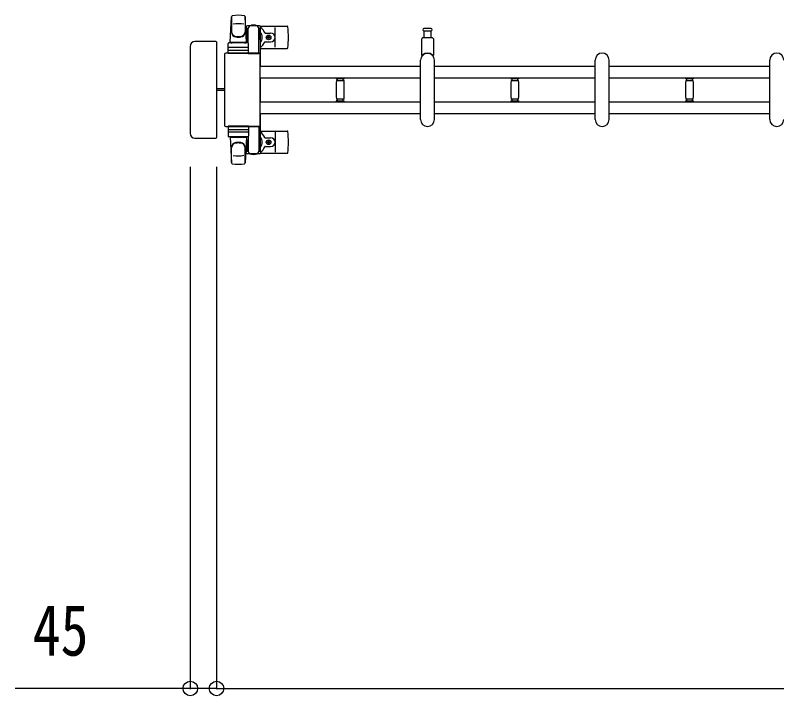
# Model space of a CAD drawing. Units: millimetres, scale not verified. Extents: x -16820 to 16820, y -11880 to 11880.
# Drawn here: x -14371 to -13063, y -6870 to -5702 of the extents above; entities that cross this region are included whole.
import ezdxf
from ezdxf.enums import TextEntityAlignment as Align

# ---------------------------------------------------------------- set-up
doc = ezdxf.new("R2010")
doc.units = ezdxf.units.MM
doc.header["$LTSCALE"] = 50
for name, color, linetype in [('0-4_YKK_13', 4, 'Continuous'), ('0-5_YKK_A1', 4, 'Continuous'), ('0-6_YKK_D', 6, 'Continuous')]:
    doc.layers.add(name, color=color, linetype=linetype)
doc.styles.add('ＭＳ ゴシック', font='')
doc.styles.get('ＭＳ ゴシック').set_extended_font_data('MS Gothic')

msp = doc.modelspace()

# ---------------------------------------------------------------- linework, layer by layer
at = {"layer": '0-4_YKK_13'}
for p, q in [((-13976.42, -5704.13), (-13976.42, -5731.32)), ((-14001.92, -5748.51), (-13999.48, -5704.48)), ((-13999.42, -5704.9), (-13999.42, -5730.64)), ((-13973.92, -5748.51), (-13976.36, -5704.48)), ((-13972.72, -5728.31), (-13971.92, -5728.31)), ((-13972.72, -5738.82), (-13972.72, -5728.31)), ((-13951.62, -5720.01), (-13972.22, -5720.01)), ((-13971.92, -5741.81), (-13971.92, -5724.81)), ((-13970.92, -5749.64), (-13970.92, -5725.01)), ((-13952.92, -5724.81), (-13949.62, -5724.81)), ((-13952.92, -5767.51), (-13952.92, -5725.01)), ((-13951.92, -5741.81), (-13951.92, -5724.81)), ((-13951.12, -5728.31), (-13951.92, -5728.31)), ((-13951.12, -5738.82), (-13951.12, -5728.31)), ((-13949.89, -5721.01), (-13903.82, -5721.01)), ((-13949.62, -5724.81), (-13949.62, -5722.01)), ((-13924.92, -5757.01), (-13924.92, -5723.01)), ((-13669.17, -5729.01), (-13656.67, -5729.01)), ((-13668.42, -5740.51), (-13668.42, -5729.01)), ((-13657.42, -5729.01), (-13657.42, -5740.51)), ((-13971.12, -5744.81), (-13972.72, -5738.82)), ((-13952.72, -5744.81), (-13951.12, -5738.82)), ((-13941.63, -5732.51), (-13932.42, -5732.51)), ((-13937.24, -5739.57), (-13938.12, -5739.57)), ((-13934.6, -5740.45), (-13933.72, -5740.45)), ((-13672.92, -5770.33), (-13672.92, -5742.51)), ((-13670.92, -5740.51), (-13654.92, -5740.51)), ((-13652.92, -5742.51), (-13652.92, -5770.33)), ((-14070.92, -5755.49), (-14070.92, -5904.52)), ((-14070.92, -5755.49), (-14070.92, -5755.49)), ((-14026.42, -5747.01), (-14062.44, -5747.01)), ((-14062.44, -5747.01), (-14062.44, -5747.01)), ((-14026.42, -5747.01), (-14026.42, -5747.01)), ((-14024.92, -5911.51), (-14024.92, -5748.51)), ((-14024.92, -5748.51), (-14024.92, -5748.51)), ((-14005.42, -5767.51), (-14005.42, -5750.51)), ((-13971.42, -5749.51), (-14004.42, -5749.51)), ((-14001.92, -5748.51), (-13973.92, -5748.51)), ((-14000.92, -5749.51), (-14000.92, -5748.51)), ((-14000.92, -5748.51), (-13974.92, -5748.51)), ((-14000.92, -5749.51), (-13998.52, -5749.51)), ((-13977.32, -5749.51), (-13974.92, -5749.51)), ((-13974.92, -5749.51), (-13974.92, -5748.51)), ((-13971.12, -5744.81), (-13970.92, -5744.81)), ((-13970.42, -5767.51), (-13970.42, -5750.51)), ((-13952.72, -5744.81), (-13952.92, -5744.81)), ((-13941.63, -5747.51), (-13932.42, -5747.51)), ((-14011.92, -5769.5), (-14011.92, -5890.51)), ((-14011.92, -5769.5), (-14011.92, -5769.5)), ((-13952.92, -5767.01), (-14009.42, -5767.01)), ((-14009.42, -5767.01), (-14009.42, -5767.01)), ((-13970.42, -5767.51), (-14005.42, -5767.51)), ((-14004.48, -5762.01), (-13971.31, -5762.01)), ((-13971.42, -5757.51), (-14004.42, -5757.51)), ((-13970.92, -5767.51), (-13952.92, -5767.51)), ((-13952.92, -5767.01), (-13952.92, -5767.01)), ((-13950.42, -5890.51), (-13950.42, -5769.5)), ((-13950.42, -5769.5), (-13950.42, -5769.5)), ((-13949.92, -5759.01), (-13903.82, -5759.01)), ((-13674.92, -5881.01), (-13674.92, -5779.01)), ((-13650.92, -5881.01), (-13650.92, -5779.01)), ((-13374.92, -5881.01), (-13374.92, -5779.01)), ((-13350.92, -5881.01), (-13350.92, -5779.01)), ((-13074.92, -5881.01), (-13074.92, -5779.01)), ((-13819.87, -5809.41), (-13819.87, -5810.71)), ((-13819.87, -5809.41), (-13812.87, -5809.41)), ((-13812.87, -5811.01), (-13819.57, -5811.01)), ((-13819.09, -5814.01), (-13806.65, -5814.01)), ((-13817.87, -5811.01), (-13817.87, -5814.01)), ((-13812.87, -5809.41), (-13805.87, -5809.41)), ((-13806.17, -5811.01), (-13812.87, -5811.01)), ((-13807.87, -5814.01), (-13807.87, -5811.01)), ((-13805.87, -5810.71), (-13805.87, -5809.41)), ((-13519.87, -5809.41), (-13519.87, -5810.71)), ((-13519.87, -5809.41), (-13512.87, -5809.41)), ((-13512.87, -5811.01), (-13519.57, -5811.01)), ((-13519.09, -5814.01), (-13506.65, -5814.01)), ((-13517.87, -5811.01), (-13517.87, -5814.01)), ((-13512.87, -5809.41), (-13505.87, -5809.41)), ((-13506.17, -5811.01), (-13512.87, -5811.01)), ((-13507.87, -5814.01), (-13507.87, -5811.01)), ((-13505.87, -5810.71), (-13505.87, -5809.41)), ((-13219.87, -5809.41), (-13219.87, -5810.71)), ((-13219.87, -5809.41), (-13212.87, -5809.41)), ((-13212.87, -5811.01), (-13219.57, -5811.01)), ((-13219.09, -5814.01), (-13206.65, -5814.01)), ((-13217.87, -5811.01), (-13217.87, -5814.01)), ((-13212.87, -5809.41), (-13205.87, -5809.41)), ((-13206.17, -5811.01), (-13212.87, -5811.01)), ((-13207.87, -5814.01), (-13207.87, -5811.01)), ((-13205.87, -5810.71), (-13205.87, -5809.41)), ((-14011.92, -5828.51), (-14024.92, -5828.51)), ((-14011.92, -5831.51), (-14024.92, -5831.51)), ((-13812.87, -5846.01), (-13819.09, -5846.01)), ((-13817.87, -5846.01), (-13817.87, -5849.01)), ((-13806.65, -5846.01), (-13812.87, -5846.01)), ((-13807.87, -5849.01), (-13807.87, -5846.01)), ((-13512.87, -5846.01), (-13519.09, -5846.01)), ((-13517.87, -5846.01), (-13517.87, -5849.01)), ((-13506.65, -5846.01), (-13512.87, -5846.01)), ((-13507.87, -5849.01), (-13507.87, -5846.01)), ((-13212.87, -5846.01), (-13219.09, -5846.01)), ((-13217.87, -5846.01), (-13217.87, -5849.01)), ((-13206.65, -5846.01), (-13212.87, -5846.01)), ((-13207.87, -5849.01), (-13207.87, -5846.01)), ((-13819.87, -5849.31), (-13819.87, -5850.61)), ((-13819.87, -5850.61), (-13812.87, -5850.61)), ((-13819.57, -5849.01), (-13806.17, -5849.01)), ((-13812.87, -5850.61), (-13805.87, -5850.61)), ((-13805.87, -5850.61), (-13805.87, -5849.31)), ((-13519.87, -5849.31), (-13519.87, -5850.61)), ((-13519.87, -5850.61), (-13512.87, -5850.61)), ((-13519.57, -5849.01), (-13506.17, -5849.01)), ((-13512.87, -5850.61), (-13505.87, -5850.61)), ((-13505.87, -5850.61), (-13505.87, -5849.31)), ((-13219.87, -5849.31), (-13219.87, -5850.61)), ((-13219.87, -5850.61), (-13212.87, -5850.61)), ((-13219.57, -5849.01), (-13206.17, -5849.01)), ((-13212.87, -5850.61), (-13205.87, -5850.61)), ((-13205.87, -5850.61), (-13205.87, -5849.31)), ((-14011.92, -5890.51), (-14011.92, -5890.51)), ((-14009.42, -5893.01), (-13952.92, -5893.01)), ((-14009.42, -5893.01), (-14009.42, -5893.01)), ((-13970.42, -5892.51), (-14005.42, -5892.51)), ((-14005.42, -5892.51), (-14005.42, -5909.51)), ((-14004.48, -5898.01), (-13971.31, -5898.01)), ((-13970.92, -5892.51), (-13952.92, -5892.51)), ((-13970.42, -5892.51), (-13970.42, -5909.51)), ((-13952.92, -5892.51), (-13952.92, -5935.01)), ((-13952.92, -5893.01), (-13952.92, -5893.01)), ((-13950.42, -5890.51), (-13950.42, -5890.51)), ((-14070.92, -5904.52), (-14070.92, -5904.52)), ((-14062.44, -5913.01), (-14026.42, -5913.01)), ((-14062.44, -5913.01), (-14062.44, -5913.01)), ((-14026.42, -5913.01), (-14026.42, -5913.01)), ((-14024.92, -5911.51), (-14024.92, -5911.51)), ((-13971.42, -5902.51), (-14004.42, -5902.51)), ((-13971.42, -5910.51), (-14004.42, -5910.51)), ((-14001.92, -5911.51), (-13973.92, -5911.51)), ((-14001.92, -5911.51), (-13999.48, -5955.54)), ((-14000.92, -5910.51), (-13998.52, -5910.51)), ((-14000.92, -5910.51), (-14000.92, -5911.51)), ((-14000.92, -5911.51), (-13974.92, -5911.51)), ((-13977.32, -5910.51), (-13974.92, -5910.51)), ((-13973.92, -5911.51), (-13976.36, -5955.54)), ((-13974.92, -5910.51), (-13974.92, -5911.51)), ((-13970.92, -5910.37), (-13970.92, -5935.01)), ((-13949.92, -5901.01), (-13903.82, -5901.01)), ((-13941.63, -5912.51), (-13932.42, -5912.51)), ((-13924.92, -5903.01), (-13924.92, -5937.01)), ((-13971.12, -5915.21), (-13972.72, -5921.19)), ((-13972.72, -5921.19), (-13972.72, -5931.71)), ((-13971.92, -5918.21), (-13971.92, -5935.21)), ((-13971.12, -5915.21), (-13970.92, -5915.21)), ((-13952.72, -5915.21), (-13952.92, -5915.21)), ((-13952.72, -5915.21), (-13951.12, -5921.19)), ((-13951.92, -5918.21), (-13951.92, -5935.21)), ((-13951.12, -5921.19), (-13951.12, -5931.71)), ((-13937.24, -5920.45), (-13938.12, -5920.45)), ((-13934.6, -5919.57), (-13933.72, -5919.57)), ((-13999.42, -5955.12), (-13999.42, -5929.38)), ((-13976.42, -5955.89), (-13976.42, -5928.7)), ((-13972.72, -5931.71), (-13971.92, -5931.71)), ((-13952.92, -5935.21), (-13949.62, -5935.21)), ((-13951.12, -5931.71), (-13951.92, -5931.71)), ((-13949.89, -5939.01), (-13903.82, -5939.01)), ((-13949.62, -5935.21), (-13949.62, -5938.01)), ((-13941.63, -5927.51), (-13932.42, -5927.51)), ((-13951.62, -5940.01), (-13972.22, -5940.01))]:
    msp.add_line(p, q, dxfattribs=at)
for points in [[(-13974.22, -5722.01), (-13974.22, -5724.81), (-13970.92, -5724.81)], [(-13656.67, -5725.01), (-13662.92, -5725.01), (-13669.17, -5725.01)], [(-13938.12, -5739.57), (-13938.12, -5740.45), (-13937.24, -5740.45)], [(-13935.48, -5738.69), (-13935.48, -5737.81), (-13936.36, -5737.81), (-13936.36, -5738.69)], [(-13936.36, -5741.33), (-13936.36, -5742.21), (-13935.48, -5742.21), (-13935.48, -5741.33)], [(-13933.72, -5740.45), (-13933.72, -5739.57), (-13934.6, -5739.57)], [(-13938.12, -5920.45), (-13938.12, -5919.57), (-13937.24, -5919.57)], [(-13936.36, -5918.69), (-13936.36, -5917.81), (-13935.48, -5917.81), (-13935.48, -5918.69)], [(-13935.48, -5921.33), (-13935.48, -5922.21), (-13936.36, -5922.21), (-13936.36, -5921.33)], [(-13933.72, -5919.57), (-13933.72, -5920.45), (-13934.6, -5920.45)], [(-13974.22, -5938.01), (-13974.22, -5935.21), (-13970.92, -5935.21)]]:
    msp.add_lwpolyline(points, dxfattribs=at)
for centre in [(-13935.92, -5740.01), (-13935.92, -5920.01)]:
    msp.add_circle(centre, 4, dxfattribs=at)
for centre, radius, start, end in [((-13997.98, -5704.56), 1.5, 101.97738, 176.83138), ((-13987.92, -5752.01), 50, 78.05356, 101.94644), ((-13987.92, -5752.01), 50, 78.02262, 101.94644), ((-13977.86, -5704.56), 1.5, 3.16862, 78.02262), ((-13987.92, -5766.61), 50, 79.12335, 100.54947), ((-13961.92, -5740.01), 21, 125.85347, 129.53368), ((-13972.22, -5722.01), 2, 90, 180), ((-13965.92, -5725.01), 5, 90, 180), ((-13961.92, -5740.01), 21, 72.24721, 107.75279), ((-13957.92, -5725.01), 5, 0, 90), ((-13951.62, -5722.01), 2, 0, 90), ((-13961.92, -5740.01), 21, 22.72842, 54.14653), ((-13903.82, -5722.01), 1, 5.73917, 90), ((-14082.92, -5740.01), 181, 354.26083, 5.73917), ((-13669.17, -5727.01), 2, 90, 180), ((-13669.17, -5727.01), 2, 180, 270), ((-13656.67, -5727.01), 2, 0, 90), ((-13656.67, -5727.01), 2, 270, 0), ((-13991.42, -5730.44), 8, 180, 263.72071), ((-13991.42, -5731.32), 8, 180, 263.72071), ((-13987.92, -5698.64), 40, 263.72071, 276.27929), ((-13987.92, -5699.51), 40, 263.72071, 276.27929), ((-13984.42, -5730.44), 8, 276.27929, 0), ((-13984.42, -5731.32), 8, 276.27929, 0), ((-13961.92, -5740.01), 15, 143.1301, 149.27754), ((-13961.92, -5740.01), 15, 323.1301, 36.8699), ((-13941.63, -5731.51), 1, 202.72842, 270), ((-13937.24, -5738.69), 0.88, 270, 0), ((-13937.24, -5741.33), 0.88, 0, 90), ((-13934.6, -5738.69), 0.88, 180, 270), ((-13934.6, -5741.33), 0.88, 90, 180), ((-13932.42, -5740.01), 7.5, 270, 90), ((-13670.92, -5742.51), 2, 90, 180), ((-13654.92, -5742.51), 2, 0, 90), ((-14004.42, -5750.51), 1, 90, 180), ((-13971.42, -5750.51), 1, 0, 90), ((-13961.92, -5740.01), 21, 304.8499, 337.27158), ((-13941.63, -5748.51), 1, 90, 157.27158), ((-14004.42, -5758.51), 1, 90, 180), ((-13971.42, -5758.51), 1, 0, 90), ((-13903.82, -5758.01), 1, 270, 354.26083), ((-13662.92, -5779.01), 12, 0, 180), ((-13662.92, -5779.01), 11.5, 43.94553, 136.0544), ((-13362.92, -5779.01), 12, 0, 180), ((-13062.92, -5779.01), 12, 0, 180), ((-13671.92, -5770.33), 1, 180, 316.0544), ((-13653.92, -5770.33), 1, 223.94553, 0), ((-13819.57, -5810.71), 0.3, 180, 270), ((-13563.87, -5830.01), 256, 176.47982, 183.52018), ((-13819.09, -5814.31), 0.3, 90, 176.47982), ((-13806.65, -5814.31), 0.3, 3.52018, 90), ((-14061.87, -5830.01), 256, 356.47982, 3.52018), ((-13806.17, -5810.71), 0.3, 270, 0), ((-13519.57, -5810.71), 0.3, 180, 270), ((-13263.87, -5830.01), 256, 176.47982, 183.52018), ((-13519.09, -5814.31), 0.3, 90, 176.47982), ((-13506.65, -5814.31), 0.3, 3.52018, 90), ((-13761.87, -5830.01), 256, 356.47982, 3.52018), ((-13506.17, -5810.71), 0.3, 270, 0), ((-13219.57, -5810.71), 0.3, 180, 270), ((-12963.87, -5830.01), 256, 176.47982, 183.52018), ((-13219.09, -5814.31), 0.3, 90, 176.47982), ((-13206.65, -5814.31), 0.3, 3.52018, 90), ((-13461.87, -5830.01), 256, 356.47982, 3.52018), ((-13206.17, -5810.71), 0.3, 270, 0), ((-13819.09, -5845.71), 0.3, 183.52018, 270), ((-13806.65, -5845.71), 0.3, 270, 356.47982), ((-13519.09, -5845.71), 0.3, 183.52018, 270), ((-13506.65, -5845.71), 0.3, 270, 356.47982), ((-13219.09, -5845.71), 0.3, 183.52018, 270), ((-13206.65, -5845.71), 0.3, 270, 356.47982), ((-13819.57, -5849.31), 0.3, 90, 180), ((-13806.17, -5849.31), 0.3, 0, 90), ((-13519.57, -5849.31), 0.3, 90, 180), ((-13506.17, -5849.31), 0.3, 0, 90), ((-13219.57, -5849.31), 0.3, 90, 180), ((-13206.17, -5849.31), 0.3, 0, 90), ((-13662.92, -5881.01), 12, 180, 0), ((-13362.92, -5881.01), 12, 180, 0), ((-13062.92, -5881.01), 12, 180, 0), ((-14004.42, -5901.51), 1, 180, 270), ((-14004.42, -5909.51), 1, 180, 270), ((-13971.42, -5901.51), 1, 270, 0), ((-13971.42, -5909.51), 1, 270, 0), ((-13961.92, -5920.01), 21, 22.72842, 55.1501), ((-13961.92, -5920.01), 15, 323.1301, 36.8699), ((-13941.63, -5911.51), 1, 202.72842, 270), ((-13932.42, -5920.01), 7.5, 270, 90), ((-13903.82, -5902.01), 1, 5.73917, 90), ((-14082.92, -5920.01), 181, 354.26083, 5.73917), ((-13991.42, -5928.7), 8, 96.27929, 180), ((-13991.42, -5929.57), 8, 96.27929, 180), ((-13987.92, -5960.51), 40, 83.72071, 96.27929), ((-13987.92, -5961.38), 40, 83.72071, 96.27929), ((-13984.42, -5928.7), 8, 0, 83.72071), ((-13984.42, -5929.57), 8, 0, 83.72071), ((-13937.24, -5918.69), 0.88, 270, 0), ((-13937.24, -5921.33), 0.88, 0, 90), ((-13934.6, -5918.69), 0.88, 180, 270), ((-13934.6, -5921.33), 0.88, 90, 180), ((-13961.92, -5920.01), 21, 230.46632, 234.14653), ((-13961.92, -5920.01), 15, 210.72246, 216.8699), ((-13972.22, -5938.01), 2, 180, 270), ((-13965.92, -5935.01), 5, 180, 270), ((-13957.92, -5935.01), 5, 270, 0), ((-13951.62, -5938.01), 2, 270, 0), ((-13961.92, -5920.01), 21, 305.85347, 337.27158), ((-13941.63, -5928.51), 1, 90, 157.27158), ((-13903.82, -5938.01), 1, 270, 354.26083), ((-13987.92, -5893.41), 50, 259.45053, 280.87665), ((-13961.92, -5920.01), 21, 252.24721, 287.75279), ((-13997.98, -5955.45), 1.5, 183.16862, 258.02262), ((-13987.92, -5908.01), 50, 258.05356, 281.97738), ((-13987.92, -5908.01), 50, 258.05356, 281.94644), ((-13977.86, -5955.45), 1.5, 281.97738, 356.83138)]:
    msp.add_arc(centre, radius, start, end, dxfattribs=at)
for centre, major_axis, ratio, start_param, end_param in [((-14062.4, -5755.52), (-6.03, 6.03), 0.996541, 5.4996506, 7.06672), ((-14026.42, -5748.51), (1.06, 1.06), 0.997762, 5.4996506, 7.06672), ((-14009.42, -5769.51), (1.77, -1.77), 0.997169, 2.358058, 3.9251274), ((-13952.92, -5769.51), (-1.77, -1.77), 0.997169, 2.358058, 3.9251274), ((-14009.42, -5890.5), (-1.77, -1.77), 0.997169, 5.4996506, 7.06672), ((-13952.92, -5890.5), (1.77, -1.77), 0.997169, 5.4996506, 7.06672), ((-14062.4, -5904.49), (6.03, 6.03), 0.996541, 2.358058, 3.9251274), ((-14026.42, -5911.51), (-1.06, 1.06), 0.997762, 2.358058, 3.9251274)]:
    msp.add_ellipse(centre, major_axis=major_axis, ratio=ratio, start_param=start_param, end_param=end_param, dxfattribs=at)
at = {"layer": '0-5_YKK_A1'}
for p, q in [((-13973.92, -5725.01), (-13973.92, -5749.51)), ((-13971.92, -5725.01), (-13973.92, -5725.01)), ((-13949.92, -5725.01), (-13951.92, -5725.01)), ((-13949.92, -5789.51), (-13949.92, -5725.01)), ((-13950.42, -5789.51), (-13674.92, -5789.51)), ((-13650.92, -5789.51), (-13374.92, -5789.51)), ((-13350.92, -5789.51), (-13074.92, -5789.51)), ((-13950.42, -5809.51), (-13674.92, -5809.51)), ((-13949.92, -5850.51), (-13949.92, -5809.51)), ((-13650.92, -5809.51), (-13374.92, -5809.51)), ((-13350.92, -5809.51), (-13074.92, -5809.51)), ((-13950.42, -5850.51), (-13674.92, -5850.51)), ((-13650.92, -5850.51), (-13374.92, -5850.51)), ((-13350.92, -5850.51), (-13074.92, -5850.51)), ((-13950.42, -5870.51), (-13674.92, -5870.51)), ((-13949.92, -5935.01), (-13949.92, -5870.51)), ((-13650.92, -5870.51), (-13374.92, -5870.51)), ((-13350.92, -5870.51), (-13074.92, -5870.51)), ((-13973.92, -5910.51), (-13973.92, -5935.01)), ((-13973.92, -5935.01), (-13970.92, -5935.01)), ((-13952.92, -5935.01), (-13949.92, -5935.01))]:
    msp.add_line(p, q, dxfattribs=at)
at = {"layer": '0-6_YKK_D'}
for p, q in [((-14070.42, -5962.51), (-14070.42, -6859)), ((-14025.42, -5962.51), (-14025.42, -6859)), ((-14025.42, -5962.51), (-14025.42, -6859)), ((-14070.42, -6858), (-14371.22, -6858)), ((-14025.42, -6858), (-14070.42, -6858)), ((-14025.42, -6858), (-13975.42, -6858)), ((-14025.42, -6858), (-10014.42, -6858))]:
    msp.add_line(p, q, dxfattribs=at)
for centre in [(-14070.42, -6858), (-14025.42, -6858), (-14025.42, -6858)]:
    msp.add_circle(centre, 12.5, dxfattribs=at)

# ---------------------------------------------------------------- texts
at = {"layer": '0-6_YKK_D', "style": 'ＭＳ ゴシック', "width": 0.8}
msp.add_text('45', height=87.98, dxfattribs=at).set_placement((-14341.22, -6828), align=Align.BOTTOM_LEFT)

doc.saveas('drawing.dxf')
